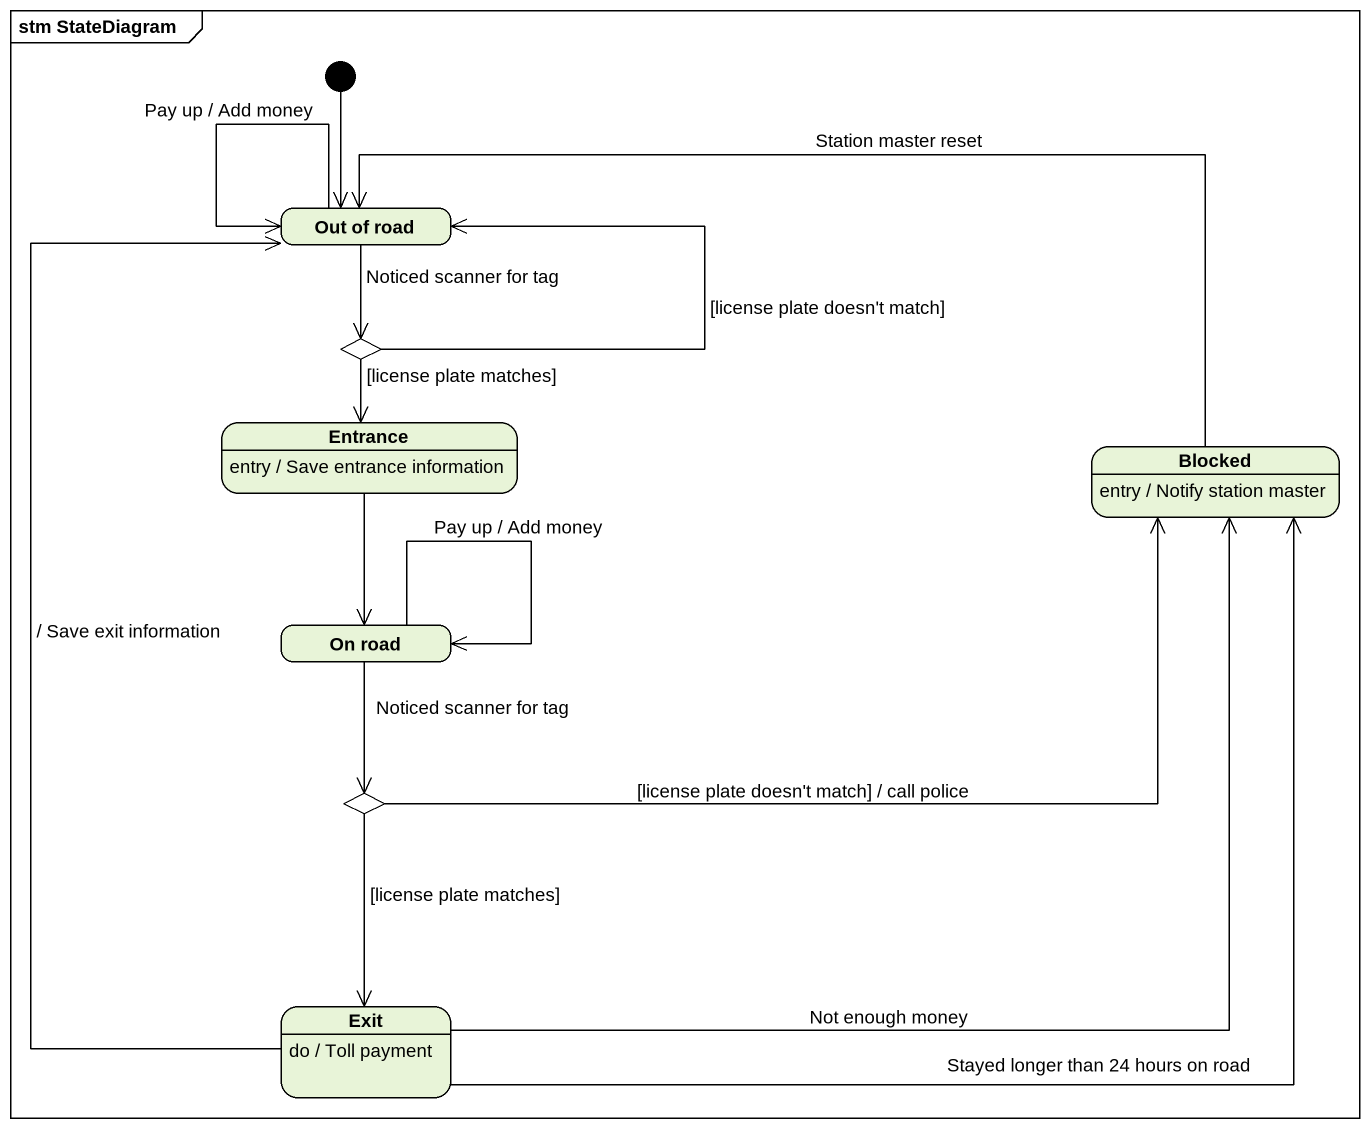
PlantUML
@startuml
mainframe stm StateDiagram
hide empty description
state "Out of road" as Out_of_road
state choice1 <<choice>>
state Entrance
Entrance : entry / Save entrance information
state Blocked
Blocked : entry / Notify station master
state "On road" as On_road
state choice2 <<choice>>
state Exit
Exit : do / Toll payment
[*] --> Out_of_road
Out_of_road --> Out_of_road : Pay up / Add money
Out_of_road --> choice1 : Noticed scanner for tag
choice1 -up-> Out_of_road : [license plate doesn't match]
choice1 --> Entrance : [license plate matches]
Entrance --> On_road
Blocked -left-> Out_of_road : Station master reset
On_road --> On_road : Pay up / Add money
On_road --> choice2 : Noticed scanner for tag
choice2 -right-> Blocked : [license plate doesn't match] / call police
choice2 --> Exit : [license plate matches]
Exit -up-> Out_of_road : / Save exit information
Exit -up-> Blocked : Not enough money
Exit -up-> Blocked : Stayed longer than 24 hours on road
@enduml
